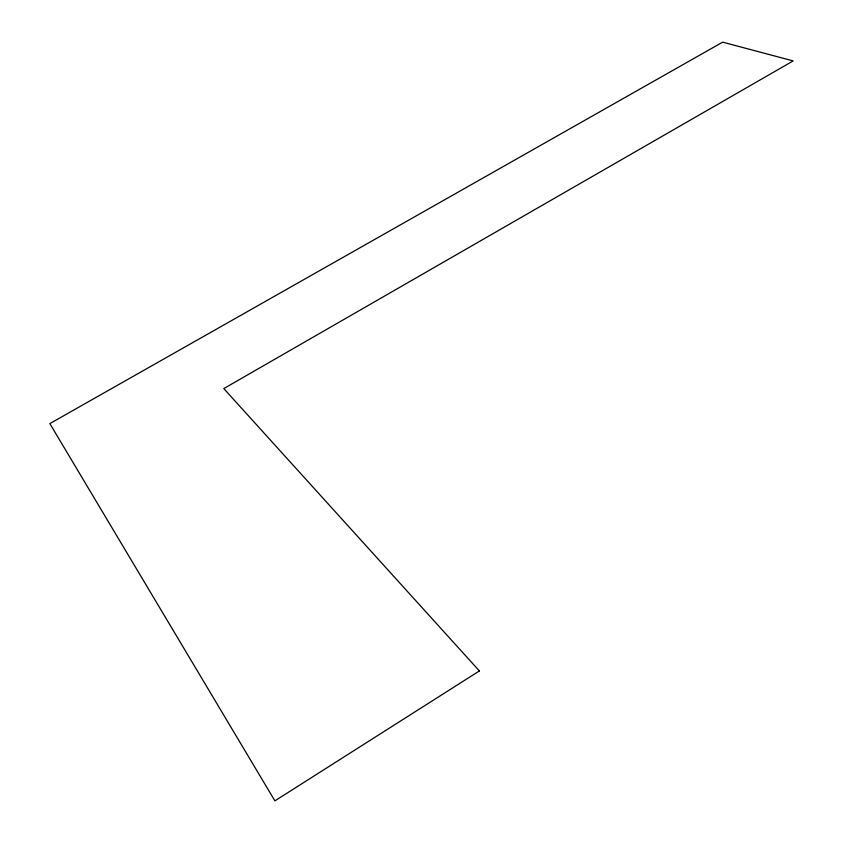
<?xml version="1.0" encoding="UTF-8"?>
<svg xmlns="http://www.w3.org/2000/svg" width="843" height="843" viewBox="0 0 843 843"><rect width="100%" height="100%" fill="white"/><g stroke="black" fill="none" stroke-linecap="round" stroke-linejoin="round"><path stroke-width="1.26" d="M479.382 670.944L274.892 800.85L49.842 423.607L722.662 42.15L793.158 60.917L223.795 388.581L479.382 670.944"/></g></svg>
